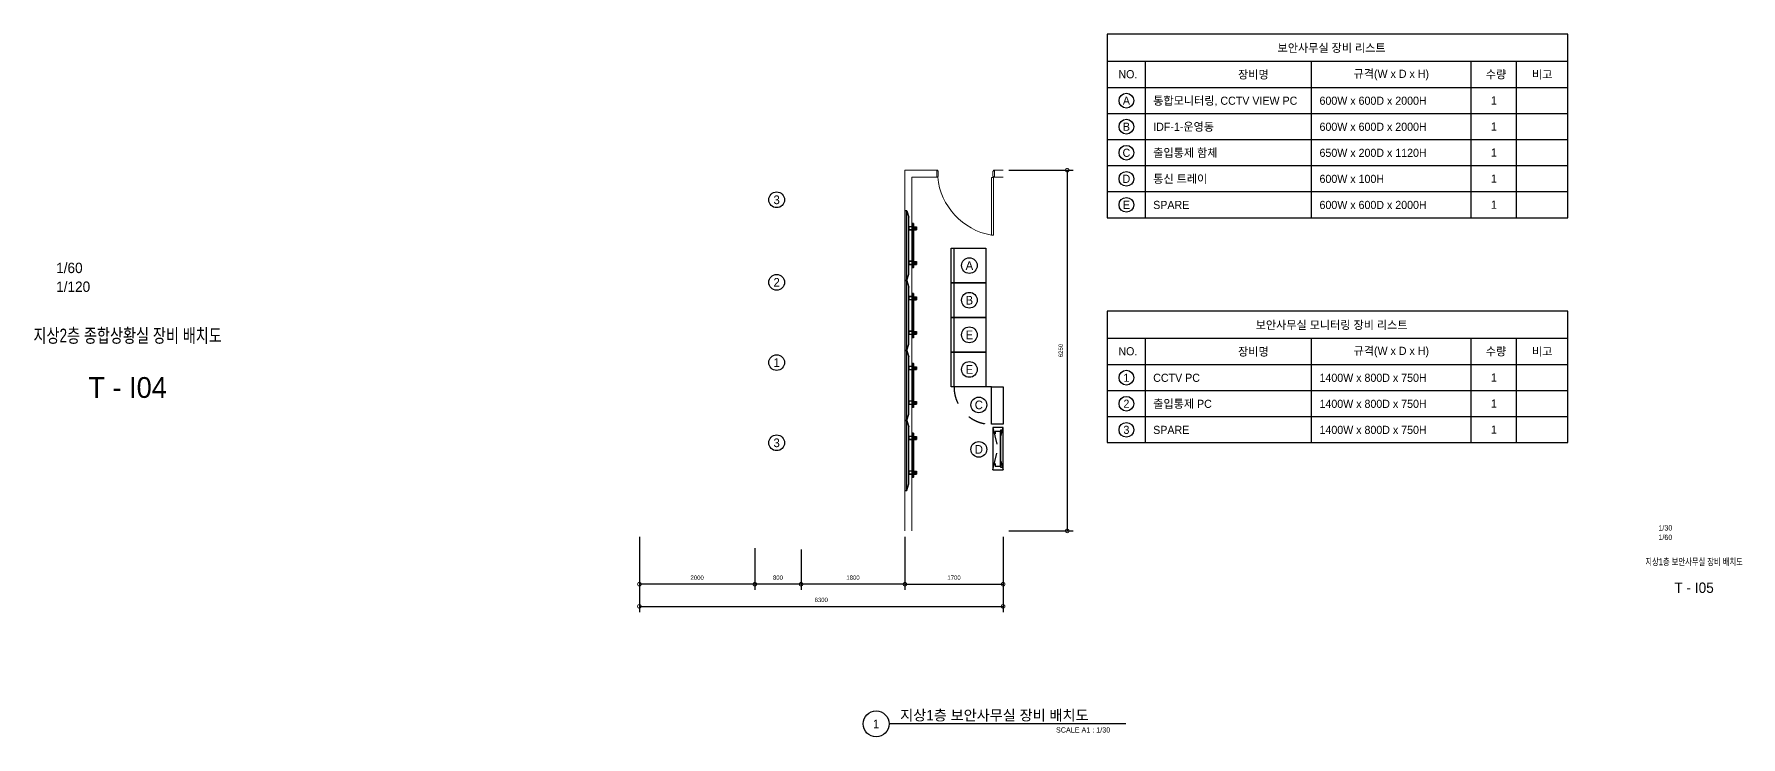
# Model space of a CAD drawing. Header units: millimetres. Extents: x 2366 to 74595, y 885 to 30406.
# Drawn here: x 45030 to 74595, y 885 to 13060 of the extents above; entities that cross this region are included whole.
import ezdxf
from ezdxf.enums import TextEntityAlignment as Align

# ---------------------------------------------------------------- set-up
doc = ezdxf.new("R2010")
doc.units = ezdxf.units.MM
doc.header["$LTSCALE"] = 300
doc.linetypes.add('D1', pattern=[3, 1, -1, 1])
doc.linetypes.add('DASHED', pattern=[0.75, 0.5, -0.25])
doc.layers.get('Defpoints').update_dxf_attribs({"color": 163})
for name, color, linetype in [('------19 Communication Etc', 3, 'Continuous'), ('------30 Public Address Terminal Board', 3, 'Continuous'), ('-----20 General Symbol', 3, 'Continuous'), ('-----27 Communication Cable Tray', 2, 'Continuous'), ('-----29 Cable Schedule', 1, 'Continuous'), ('-----29 Indicator', 1, 'Continuous'), ('-----30 Text', 2, 'Continuous'), ('-----36 Dimension', 1, 'Continuous'), ('-----41 Drawing Title', 2, 'Continuous'), ('-----42 Drawing Number', 2, 'Continuous'), ('-----43 Drawing Scale', 3, 'Continuous')]:
    doc.layers.add(name, color=color, linetype=linetype)
doc.layers.add('-----31 Base Plan', color=8, linetype='Continuous', lineweight=0)
doc.styles.add('ELEC', font='Dotum.ttf')
doc.dimstyles.new('LE', dxfattribs={"dimscale": 30, "dimtxt": 3, "dimasz": 2.5, "dimexe": 2, "dimexo": 2, "dimgap": 1.5, "dimtad": 1, "dimdec": 0, "dimzin": 1, "dimdsep": 46, "dimtxsty": 'ELEC', "dimblk": 'DOTSMALL', "dimcen": 0, "dimclrd": 1, "dimclre": 1, "dimclrt": 1, "dimadec": 0, "dimazin": 0, "dimtfac": 1, "dimtdec": 0, "dimtix": 1, "dimtmove": 2, "dimatfit": 3, "dimldrblk": 'DOTSMALL', "dimfxl": 1, "dimtolj": 1, "dimtzin": 1, "dimarcsym": 0})

# ---------------------------------------------------------------- blocks, each defined once
blk = doc.blocks.new('55didt')
at = {"color": 4, "linetype": 'Continuous'}
for p, q in [((5594941, -5153641), (5594940, -5153641)), ((5594940, -5153642), (5594941, -5153642)), ((5594941, -5153639), (5594941, -5153639)), ((5594941, -5153645), (5594941, -5153645)), ((5594941, -5153650), (5594941, -5153650)), ((5594942, -5153637), (5594944, -5153637)), ((5594942, -5153637), (5594942, -5153646)), ((5594942, -5153646), (5594944, -5153646)), ((5594942, -5153648), (5594944, -5153648)), ((5594942, -5153648), (5594942, -5153657)), ((5594944, -5153635), (5595704, -5153635)), ((5594944, -5153635), (5594944, -5153660)), ((5594946, -5153636), (5594944, -5153636)), ((5594946, -5153637), (5594946, -5153635)), ((5594948, -5153637), (5594946, -5153637)), ((5594946, -5153637), (5594946, -5153657)), ((5594948, -5153635), (5594948, -5153657)), ((5595700, -5153638), (5594948, -5153638)), ((5594948, -5153639), (5594951, -5153639)), ((5594948, -5153644), (5594951, -5153644)), ((5594948, -5153650), (5594951, -5153650)), ((5594952, -5153640), (5594951, -5153639)), ((5594951, -5153644), (5594951, -5153639)), ((5594952, -5153644), (5594951, -5153644)), ((5594952, -5153651), (5594951, -5153650)), ((5594951, -5153655), (5594951, -5153650)), ((5594952, -5153644), (5594952, -5153640)), ((5594952, -5153655), (5594952, -5153651)), ((5595006, -5153648), (5595006, -5153645)), ((5595042, -5153645), (5595006, -5153645)), ((5595006, -5153648), (5595006, -5153658)), ((5595006, -5153648), (5595042, -5153648)), ((5595009, -5153658), (5595009, -5153648)), ((5595010, -5153650), (5595010, -5153653)), ((5595010, -5153652), (5595010, -5153650)), ((5595010, -5153650), (5595038, -5153650)), ((5595011, -5153648), (5595011, -5153645)), ((5595011, -5153650), (5595011, -5153648)), ((5595012, -5153645), (5595012, -5153644)), ((5595012, -5153644), (5595012, -5153645)), ((5595018, -5153644), (5595012, -5153644)), ((5595018, -5153644), (5595012, -5153644)), ((5595013, -5153643), (5595013, -5153643)), ((5595015, -5153643), (5595015, -5153643)), ((5595016, -5153643), (5595016, -5153643)), ((5595017, -5153643), (5595017, -5153643)), ((5595018, -5153645), (5595018, -5153644)), ((5595018, -5153645), (5595018, -5153644)), ((5595018, -5153644), (5595018, -5153645)), ((5595030, -5153644), (5595018, -5153644)), ((5595019, -5153650), (5595019, -5153648)), ((5595020, -5153650), (5595020, -5153648)), ((5595020, -5153650), (5595020, -5153648)), ((5595021, -5153645), (5595021, -5153644)), ((5595027, -5153645), (5595027, -5153644)), ((5595028, -5153649), (5595028, -5153648)), ((5595028, -5153649), (5595028, -5153648)), ((5595028, -5153650), (5595028, -5153649)), ((5595028, -5153650), (5595028, -5153649)), ((5595029, -5153650), (5595029, -5153648)), ((5595030, -5153645), (5595030, -5153644)), ((5595030, -5153644), (5595030, -5153645)), ((5595030, -5153645), (5595030, -5153644)), ((5595036, -5153644), (5595030, -5153644)), ((5595036, -5153644), (5595030, -5153644)), ((5595031, -5153643), (5595031, -5153643)), ((5595032, -5153643), (5595032, -5153643)), ((5595033, -5153643), (5595033, -5153643)), ((5595034, -5153643), (5595034, -5153643)), ((5595036, -5153645), (5595036, -5153644)), ((5595036, -5153644), (5595036, -5153645)), ((5595036, -5153650), (5595036, -5153648)), ((5595037, -5153648), (5595037, -5153645)), ((5595038, -5153652), (5595038, -5153650)), ((5595038, -5153653), (5595038, -5153650)), ((5595039, -5153648), (5595039, -5153658)), ((5595042, -5153648), (5595042, -5153645)), ((5595042, -5153648), (5595042, -5153658)), ((5595605, -5153648), (5595605, -5153645)), ((5595641, -5153645), (5595605, -5153645)), ((5595605, -5153648), (5595605, -5153658)), ((5595605, -5153648), (5595641, -5153648)), ((5595608, -5153658), (5595608, -5153648)), ((5595609, -5153652), (5595609, -5153650)), ((5595609, -5153650), (5595637, -5153650)), ((5595610, -5153648), (5595610, -5153645)), ((5595610, -5153650), (5595610, -5153653)), ((5595611, -5153645), (5595611, -5153644)), ((5595611, -5153644), (5595611, -5153645)), ((5595617, -5153644), (5595611, -5153644)), ((5595617, -5153644), (5595611, -5153644)), ((5595611, -5153650), (5595611, -5153648)), ((5595613, -5153643), (5595613, -5153643)), ((5595614, -5153643), (5595614, -5153643)), ((5595615, -5153643), (5595615, -5153643)), ((5595616, -5153643), (5595616, -5153643)), ((5595617, -5153645), (5595617, -5153644)), ((5595617, -5153645), (5595617, -5153644)), ((5595617, -5153644), (5595617, -5153645)), ((5595629, -5153644), (5595617, -5153644)), ((5595618, -5153650), (5595618, -5153648)), ((5595619, -5153650), (5595619, -5153648)), ((5595619, -5153650), (5595619, -5153648)), ((5595620, -5153645), (5595620, -5153644)), ((5595626, -5153645), (5595626, -5153644)), ((5595628, -5153650), (5595628, -5153648)), ((5595628, -5153649), (5595628, -5153648)), ((5595628, -5153649), (5595628, -5153648)), ((5595628, -5153650), (5595628, -5153649)), ((5595628, -5153650), (5595628, -5153649)), ((5595629, -5153645), (5595629, -5153644)), ((5595629, -5153644), (5595629, -5153645)), ((5595629, -5153645), (5595629, -5153644)), ((5595635, -5153644), (5595629, -5153644)), ((5595635, -5153644), (5595629, -5153644)), ((5595630, -5153643), (5595630, -5153643)), ((5595632, -5153643), (5595632, -5153643)), ((5595633, -5153643), (5595633, -5153643)), ((5595634, -5153643), (5595634, -5153643)), ((5595635, -5153645), (5595635, -5153644)), ((5595635, -5153644), (5595635, -5153645)), ((5595636, -5153648), (5595636, -5153645)), ((5595636, -5153650), (5595636, -5153648)), ((5595637, -5153652), (5595637, -5153650)), ((5595637, -5153653), (5595637, -5153650)), ((5595638, -5153648), (5595638, -5153658)), ((5595641, -5153648), (5595641, -5153645)), ((5595641, -5153648), (5595641, -5153658)), ((5595696, -5153639), (5595696, -5153644)), ((5595696, -5153640), (5595696, -5153639)), ((5595700, -5153639), (5595696, -5153639)), ((5595696, -5153640), (5595696, -5153644)), ((5595696, -5153644), (5595696, -5153644)), ((5595700, -5153644), (5595696, -5153644)), ((5595696, -5153650), (5595696, -5153655)), ((5595696, -5153651), (5595696, -5153650)), ((5595700, -5153650), (5595696, -5153650)), ((5595696, -5153651), (5595696, -5153655)), ((5595700, -5153635), (5595700, -5153657)), ((5595700, -5153637), (5595702, -5153637)), ((5595702, -5153635), (5595702, -5153636)), ((5595702, -5153657), (5595702, -5153636)), ((5595702, -5153636), (5595704, -5153636)), ((5595704, -5153635), (5595704, -5153660)), ((5595706, -5153637), (5595704, -5153637)), ((5595706, -5153646), (5595704, -5153646)), ((5595706, -5153648), (5595704, -5153648)), ((5595706, -5153637), (5595706, -5153646)), ((5595706, -5153648), (5595706, -5153657)), ((5595707, -5153639), (5595707, -5153639)), ((5595708, -5153641), (5595707, -5153641)), ((5595707, -5153642), (5595708, -5153642)), ((5595707, -5153645), (5595707, -5153645)), ((5595707, -5153650), (5595707, -5153650)), ((5594941, -5153652), (5594940, -5153652)), ((5594940, -5153653), (5594941, -5153653)), ((5594941, -5153656), (5594941, -5153656)), ((5594942, -5153657), (5594944, -5153657)), ((5594946, -5153659), (5594944, -5153659)), ((5594946, -5153660), (5594944, -5153660)), ((5594946, -5153660), (5594946, -5153657)), ((5594946, -5153658), (5594946, -5153658)), ((5594948, -5153655), (5594951, -5153655)), ((5595700, -5153657), (5594948, -5153657)), ((5595699, -5153658), (5594949, -5153658)), ((5594949, -5153660), (5594949, -5153658)), ((5595699, -5153660), (5594949, -5153660)), ((5594952, -5153655), (5594951, -5153655)), ((5594989, -5153660), (5594989, -5153663)), ((5594989, -5153663), (5594989, -5153663)), ((5594989, -5153663), (5594989, -5153663)), ((5594989, -5153663), (5594989, -5153663)), ((5594989, -5153663), (5594989, -5153663)), ((5594990, -5153664), (5594990, -5153663)), ((5594990, -5153663), (5594990, -5153663)), ((5594990, -5153663), (5594990, -5153663)), ((5594990, -5153663), (5594990, -5153664)), ((5594990, -5153664), (5594990, -5153664)), ((5594990, -5153664), (5594990, -5153664)), ((5594990, -5153664), (5594990, -5153664)), ((5594991, -5153664), (5594991, -5153663)), ((5594991, -5153663), (5594991, -5153663)), ((5594993, -5153660), (5594993, -5153660)), ((5594993, -5153660), (5594993, -5153660)), ((5594994, -5153658), (5594994, -5153715)), ((5594994, -5153658), (5595053, -5153658)), ((5594994, -5153671), (5594994, -5153660)), ((5594994, -5153660), (5594994, -5153660)), ((5594994, -5153660), (5594994, -5153660)), ((5594994, -5153713), (5594994, -5153715)), ((5594994, -5153713), (5594997, -5153713)), ((5594994, -5153715), (5595053, -5153715)), ((5594995, -5153713), (5594995, -5153715)), ((5594997, -5153658), (5594997, -5153715)), ((5594997, -5153712), (5595050, -5153712)), ((5595009, -5153653), (5595006, -5153653)), ((5595009, -5153656), (5595006, -5153656)), ((5595020, -5153657), (5595009, -5153657)), ((5595010, -5153652), (5595038, -5153652)), ((5595010, -5153653), (5595038, -5153653)), ((5595012, -5153653), (5595012, -5153653)), ((5595012, -5153653), (5595018, -5153653)), ((5595015, -5153653), (5595015, -5153653)), ((5595018, -5153653), (5595018, -5153653)), ((5595020, -5153654), (5595020, -5153653)), ((5595020, -5153654), (5595020, -5153653)), ((5595020, -5153658), (5595020, -5153655)), ((5595020, -5153658), (5595020, -5153655)), ((5595021, -5153653), (5595021, -5153658)), ((5595021, -5153653), (5595021, -5153658)), ((5595027, -5153653), (5595027, -5153658)), ((5595027, -5153653), (5595027, -5153658)), ((5595028, -5153656), (5595028, -5153653)), ((5595028, -5153656), (5595028, -5153653)), ((5595028, -5153658), (5595028, -5153656)), ((5595028, -5153658), (5595028, -5153656)), ((5595039, -5153657), (5595028, -5153657)), ((5595030, -5153653), (5595030, -5153653)), ((5595030, -5153653), (5595036, -5153653)), ((5595033, -5153653), (5595033, -5153653)), ((5595036, -5153653), (5595036, -5153653)), ((5595039, -5153653), (5595042, -5153653)), ((5595039, -5153656), (5595042, -5153656)), ((5595050, -5153658), (5595050, -5153715)), ((5595053, -5153713), (5595050, -5153713)), ((5595052, -5153713), (5595052, -5153715)), ((5595053, -5153658), (5595053, -5153715)), ((5595053, -5153713), (5595053, -5153715)), ((5595054, -5153660), (5595054, -5153660)), ((5595054, -5153660), (5595054, -5153671)), ((5595055, -5153661), (5595055, -5153660)), ((5595588, -5153660), (5595588, -5153663)), ((5595589, -5153663), (5595588, -5153663)), ((5595589, -5153664), (5595589, -5153663)), ((5595589, -5153663), (5595589, -5153663)), ((5595589, -5153663), (5595589, -5153663)), ((5595590, -5153663), (5595589, -5153664)), ((5595589, -5153663), (5595589, -5153663)), ((5595589, -5153663), (5595589, -5153663)), ((5595589, -5153664), (5595589, -5153664)), ((5595589, -5153664), (5595589, -5153664)), ((5595589, -5153664), (5595589, -5153664)), ((5595590, -5153664), (5595590, -5153663)), ((5595590, -5153663), (5595590, -5153663)), ((5595590, -5153663), (5595590, -5153663)), ((5595592, -5153660), (5595592, -5153660)), ((5595593, -5153671), (5595593, -5153660)), ((5595593, -5153660), (5595593, -5153660)), ((5595593, -5153660), (5595593, -5153660)), ((5595593, -5153660), (5595593, -5153660)), ((5595594, -5153658), (5595594, -5153715)), ((5595594, -5153658), (5595653, -5153658)), ((5595594, -5153713), (5595594, -5153715)), ((5595594, -5153713), (5595597, -5153713)), ((5595594, -5153715), (5595653, -5153715)), ((5595595, -5153713), (5595595, -5153715)), ((5595597, -5153658), (5595597, -5153715)), ((5595597, -5153712), (5595650, -5153712)), ((5595608, -5153653), (5595605, -5153653)), ((5595608, -5153656), (5595605, -5153656)), ((5595619, -5153657), (5595608, -5153657)), ((5595609, -5153652), (5595637, -5153652)), ((5595610, -5153653), (5595637, -5153653)), ((5595611, -5153653), (5595611, -5153653)), ((5595611, -5153653), (5595617, -5153653)), ((5595614, -5153653), (5595614, -5153653)), ((5595617, -5153653), (5595617, -5153653)), ((5595619, -5153654), (5595619, -5153653)), ((5595619, -5153654), (5595619, -5153653)), ((5595619, -5153658), (5595619, -5153655)), ((5595619, -5153658), (5595619, -5153655)), ((5595620, -5153653), (5595620, -5153658)), ((5595620, -5153653), (5595620, -5153658)), ((5595626, -5153653), (5595626, -5153658)), ((5595626, -5153653), (5595626, -5153658)), ((5595628, -5153656), (5595628, -5153653)), ((5595628, -5153656), (5595628, -5153653)), ((5595628, -5153658), (5595628, -5153656)), ((5595628, -5153658), (5595628, -5153656)), ((5595638, -5153657), (5595628, -5153657)), ((5595629, -5153653), (5595629, -5153653)), ((5595629, -5153653), (5595635, -5153653)), ((5595632, -5153653), (5595632, -5153653)), ((5595635, -5153653), (5595635, -5153653)), ((5595638, -5153653), (5595641, -5153653)), ((5595638, -5153656), (5595641, -5153656)), ((5595650, -5153658), (5595650, -5153715)), ((5595653, -5153713), (5595650, -5153713)), ((5595652, -5153713), (5595652, -5153715)), ((5595653, -5153658), (5595653, -5153715)), ((5595653, -5153660), (5595653, -5153671)), ((5595653, -5153713), (5595653, -5153715)), ((5595654, -5153661), (5595654, -5153660)), ((5595654, -5153660), (5595654, -5153660)), ((5595696, -5153655), (5595696, -5153655)), ((5595700, -5153655), (5595696, -5153655)), ((5595699, -5153660), (5595699, -5153658)), ((5595702, -5153657), (5595702, -5153660)), ((5595702, -5153658), (5595702, -5153658)), ((5595702, -5153659), (5595704, -5153659)), ((5595702, -5153660), (5595704, -5153660)), ((5595706, -5153657), (5595704, -5153657)), ((5595708, -5153652), (5595707, -5153652)), ((5595707, -5153653), (5595708, -5153653)), ((5595707, -5153656), (5595707, -5153656))]:
    blk.add_line(p, q, dxfattribs=at)
at = {"color": 4, "linetype": 'DASHED'}
blk.add_line((5595704, -5153635), (5594944, -5153635), dxfattribs=at)
at = {"color": 3}
for p, q in [((5594718, -5153750), (5594828, -5153715)), ((5594718, -5153750), (5595929, -5153750)), ((5595929, -5153750), (5595819, -5153715))]:
    blk.add_line(p, q, dxfattribs=at)
at = {"color": 1}
for points in [[(5595049, -5153585), (5594999, -5153585), (5594999, -5153635), (5595049, -5153635), (5595049, -5153585), (5594999, -5153635), (5594999, -5153585), (5595049, -5153635)], [(5595649, -5153585), (5595599, -5153585), (5595599, -5153635), (5595649, -5153635), (5595649, -5153585), (5595599, -5153635), (5595599, -5153585), (5595649, -5153635)]]:
    blk.add_lwpolyline(points, dxfattribs=at)
at = {"color": 4, "linetype": 'Continuous'}
for points in [[(5595028, -5153649), (5595028, -5153649), (5595028, -5153649)], [(5595028, -5153649), (5595028, -5153649), (5595028, -5153649)], [(5595628, -5153649), (5595628, -5153649), (5595628, -5153649)], [(5595628, -5153649), (5595628, -5153649), (5595628, -5153649)], [(5594990, -5153663), (5594990, -5153663), (5594990, -5153663), (5594989, -5153663), (5594989, -5153663)], [(5594989, -5153663), (5594989, -5153663), (5594989, -5153663)], [(5594991, -5153663), (5594991, -5153663), (5594991, -5153663), (5594990, -5153663), (5594990, -5153663)], [(5594990, -5153663), (5594990, -5153663), (5594990, -5153663)], [(5595020, -5153655), (5595019, -5153654), (5595019, -5153654)], [(5595019, -5153654), (5595019, -5153654), (5595020, -5153654)], [(5595028, -5153656), (5595028, -5153656), (5595028, -5153656)], [(5595028, -5153656), (5595028, -5153656), (5595028, -5153656)], [(5595589, -5153663), (5595589, -5153663), (5595589, -5153663), (5595589, -5153663), (5595589, -5153663)], [(5595589, -5153663), (5595589, -5153663), (5595589, -5153663)], [(5595590, -5153663), (5595590, -5153663), (5595590, -5153663), (5595590, -5153663), (5595590, -5153663)], [(5595590, -5153663), (5595590, -5153663), (5595590, -5153663)], [(5595619, -5153655), (5595619, -5153654), (5595619, -5153654)], [(5595619, -5153654), (5595619, -5153654), (5595619, -5153654)], [(5595628, -5153656), (5595628, -5153656), (5595628, -5153656)], [(5595628, -5153656), (5595628, -5153656), (5595628, -5153656)]]:
    blk.add_lwpolyline(points, dxfattribs=at)
at = {"color": 3}
for points in [[(5595929, -5153750), (5595929, -5153785), (5594718, -5153785), (5594718, -5153750)], [(5594828, -5153715), (5595819, -5153715)]]:
    blk.add_lwpolyline(points, dxfattribs=at)
at = {"color": 4, "linetype": 'Continuous'}
for centre, radius, start, end in [((5594947, -5153642), 6.98, 154.5534, 175.8934), ((5594947, -5153642), 6.98, 184.1066, 205.4466), ((5594947, -5153653), 6.98, 154.5534, 175.8934), ((5594947, -5153642), 7, 137.2679, 154.5809), ((5594947, -5153642), 6.32, 175.4656, 184.5344), ((5594947, -5153642), 7, 205.4191, 222.7321), ((5594947, -5153653), 7, 137.2679, 154.5809), ((5595015, -5153647), 4.35, 113.0046, 130.4927), ((5595015, -5153647), 4.35, 113.0046, 130.4927), ((5595013, -5153644), 0.5, 130.4927, 180), ((5595015, -5153647), 4.32, 96.6445, 113.167), ((5595015, -5153647), 4, 82.8266, 97.1734), ((5595015, -5153647), 4.32, 66.833, 83.3555), ((5595015, -5153647), 4.35, 49.5073, 66.9954), ((5595018, -5153644), 0.5, 0, 49.5073), ((5595033, -5153647), 4.35, 113.0046, 130.4927), ((5595033, -5153647), 4.35, 113.0046, 130.4927), ((5595030, -5153644), 0.5, 130.4927, 180), ((5595033, -5153647), 4.32, 96.6445, 113.167), ((5595033, -5153647), 4, 82.8266, 97.1734), ((5595033, -5153647), 4.32, 66.833, 83.3555), ((5595033, -5153647), 4.35, 49.5073, 66.9954), ((5595035, -5153644), 0.5, 0, 49.5073), ((5595614, -5153647), 4.35, 113.0046, 130.4927), ((5595614, -5153647), 4.35, 113.0046, 130.4927), ((5595612, -5153644), 0.5, 130.4927, 180), ((5595614, -5153647), 4.32, 96.6445, 113.167), ((5595614, -5153647), 4, 82.8266, 97.1734), ((5595614, -5153647), 4.32, 66.833, 83.3555), ((5595614, -5153647), 4.35, 49.5073, 66.9954), ((5595617, -5153644), 0.5, 0, 49.5073), ((5595632, -5153647), 4.35, 113.0046, 130.4927), ((5595632, -5153647), 4.35, 113.0046, 130.4927), ((5595630, -5153644), 0.5, 130.4927, 180), ((5595632, -5153647), 4.32, 96.6445, 113.167), ((5595632, -5153647), 4, 82.8266, 97.1734), ((5595632, -5153647), 4.32, 66.833, 83.3555), ((5595632, -5153647), 4.35, 49.5073, 66.9954), ((5595635, -5153644), 0.5, 0, 49.5073), ((5595701, -5153642), 7, 25.4191, 42.7321), ((5595701, -5153642), 7, 317.2679, 334.5809), ((5595701, -5153653), 7, 25.4191, 42.7321), ((5595701, -5153642), 6.98, 4.1066, 25.4466), ((5595701, -5153642), 6.32, 355.4656, 4.5344), ((5595701, -5153642), 6.98, 334.5534, 355.8934), ((5595701, -5153653), 6.98, 4.1066, 25.4466), ((5594947, -5153653), 6.98, 184.1066, 205.4466), ((5594947, -5153653), 6.32, 175.4656, 184.5344), ((5594947, -5153653), 7, 205.4191, 222.7321), ((5594949, -5153657), 3, 180, 270), ((5594949, -5153657), 1, 180, 270), ((5594996, -5153666), 6.06, 114.1954, 245.8046), ((5594994, -5153660), 0.3, 0, 114.1954), ((5594994, -5153671), 0.3, 245.8046, 0), ((5595010, -5153652), 0.5, 180, 270), ((5595038, -5153652), 0.5, 270, 0), ((5595054, -5153660), 0.3, 65.8046, 180), ((5595054, -5153671), 0.3, 180, 294.1954), ((5595051, -5153666), 6.06, 294.1954, 65.8046), ((5595596, -5153666), 6.06, 114.1954, 245.8046), ((5595593, -5153660), 0.3, 0, 114.1954), ((5595593, -5153671), 0.3, 245.8046, 0), ((5595610, -5153652), 0.5, 180, 270), ((5595637, -5153652), 0.5, 270, 0), ((5595651, -5153666), 6.06, 294.1954, 65.8046), ((5595653, -5153660), 0.3, 65.8046, 180), ((5595653, -5153671), 0.3, 180, 294.1954), ((5595699, -5153657), 3, 270, 0), ((5595699, -5153657), 1, 270, 0), ((5595701, -5153653), 7, 317.2679, 334.5809), ((5595701, -5153653), 6.32, 355.4656, 4.5344), ((5595701, -5153653), 6.98, 334.5534, 355.8934)]:
    blk.add_arc(centre, radius, start, end, dxfattribs=at)
for points, knots in [([(5594989, -5153663), (5594990, -5153663), (5594990, -5153663), (5594990, -5153663), (5594990, -5153662), (5594990, -5153662), (5594990, -5153661), (5594990, -5153661), (5594990, -5153660), (5594990, -5153660)], [0, 0, 0, 0, 0.062991, 0.155196, 0.272175, 0.408158, 0.556392, 0.709504, 1, 1, 1, 1]), ([(5594989, -5153663), (5594989, -5153662), (5594990, -5153662), (5594990, -5153661), (5594990, -5153660), (5594990, -5153660)], [0, 0, 0, 0, 0.217256, 0.472293, 1, 1, 1, 1]), ([(5594989, -5153663), (5594989, -5153663), (5594989, -5153663), (5594989, -5153663), (5594989, -5153663)], [0, 0, 0, 0, 0.414152, 1, 1, 1, 1]), ([(5594989, -5153663), (5594989, -5153663), (5594989, -5153663), (5594989, -5153663), (5594989, -5153663), (5594989, -5153663), (5594989, -5153663)], [0, 0, 0, 0, 0.13055, 0.340733, 0.630929, 1, 1, 1, 1]), ([(5594989, -5153663), (5594989, -5153663), (5594989, -5153663), (5594989, -5153663), (5594989, -5153663)], [0, 0, 0, 0, 0.417745, 1, 1, 1, 1]), ([(5594990, -5153663), (5594990, -5153663), (5594990, -5153663), (5594991, -5153663), (5594991, -5153663), (5594991, -5153663), (5594991, -5153662), (5594991, -5153662), (5594991, -5153661), (5594991, -5153661), (5594991, -5153660), (5594991, -5153660), (5594991, -5153660)], [0, 0, 0, 0, 0.019445, 0.04789, 0.085064, 0.130476, 0.243399, 0.380288, 0.533324, 0.693737, 0.852328, 1, 1, 1, 1]), ([(5594990, -5153664), (5594990, -5153664), (5594990, -5153664), (5594990, -5153664), (5594990, -5153664), (5594990, -5153664), (5594990, -5153663), (5594990, -5153663), (5594990, -5153663), (5594990, -5153663), (5594990, -5153662), (5594990, -5153662), (5594990, -5153661), (5594990, -5153660), (5594990, -5153660), (5594990, -5153660)], [0, 0, 0, 0, 0.005568, 0.013453, 0.036311, 0.068471, 0.10956, 0.159022, 0.216192, 0.280272, 0.350382, 0.504702, 0.670582, 0.8388, 1, 1, 1, 1]), ([(5594990, -5153663), (5594990, -5153663), (5594990, -5153663), (5594990, -5153663), (5594990, -5153663), (5594990, -5153663), (5594990, -5153663), (5594990, -5153663), (5594990, -5153663), (5594990, -5153663), (5594990, -5153663), (5594990, -5153663), (5594990, -5153662), (5594990, -5153662), (5594990, -5153662), (5594990, -5153662), (5594990, -5153661), (5594990, -5153661), (5594990, -5153660), (5594990, -5153660), (5594990, -5153660)], [0, 0, 0, 0, 0.004634, 0.00625, 0.007768, 0.011834, 0.018412, 0.027848, 0.040204, 0.073611, 0.11819, 0.173164, 0.237509, 0.310033, 0.389355, 0.473982, 0.562303, 0.652645, 0.832518, 1, 1, 1, 1]), ([(5594990, -5153660), (5594990, -5153660), (5594990, -5153661), (5594990, -5153662), (5594990, -5153663), (5594990, -5153663), (5594990, -5153663), (5594990, -5153664), (5594990, -5153664)], [0, 0, 0, 0, 0.297576, 0.595258, 0.728319, 0.843181, 0.935011, 1, 1, 1, 1]), ([(5594990, -5153664), (5594990, -5153664), (5594990, -5153664), (5594990, -5153664), (5594990, -5153664), (5594990, -5153664), (5594990, -5153664), (5594990, -5153664)], [0, 0, 0, 0, 0.412199, 0.713319, 0.822487, 0.904839, 1, 1, 1, 1]), ([(5594991, -5153660), (5594991, -5153660), (5594991, -5153661), (5594991, -5153662), (5594991, -5153663)], [0, 0, 0, 0, 0.509213, 1, 1, 1, 1]), ([(5594991, -5153663), (5594991, -5153662), (5594991, -5153661), (5594991, -5153660), (5594991, -5153660)], [0, 0, 0, 0, 0.482075, 1, 1, 1, 1]), ([(5594991, -5153663), (5594991, -5153663), (5594991, -5153663), (5594991, -5153663), (5594991, -5153663), (5594991, -5153663), (5594991, -5153663), (5594991, -5153663), (5594991, -5153663), (5594991, -5153663), (5594991, -5153663), (5594991, -5153663), (5594991, -5153662), (5594991, -5153662), (5594991, -5153662), (5594991, -5153662), (5594991, -5153661), (5594991, -5153661), (5594991, -5153660), (5594991, -5153660), (5594991, -5153660)], [0, 0, 0, 0, 0.004638, 0.006255, 0.007774, 0.01184, 0.018411, 0.027838, 0.04019, 0.073574, 0.118136, 0.173083, 0.237407, 0.309908, 0.389212, 0.473828, 0.562144, 0.652492, 0.832412, 1, 1, 1, 1]), ([(5594992, -5153660), (5594992, -5153660), (5594992, -5153660), (5594992, -5153661), (5594992, -5153661)], [0, 0, 0, 0, 0.240334, 1, 1, 1, 1]), ([(5594992, -5153661), (5594992, -5153661), (5594992, -5153661), (5594992, -5153660), (5594992, -5153660)], [0, 0, 0, 0, 0.255022, 1, 1, 1, 1]), ([(5594992, -5153662), (5594992, -5153662), (5594992, -5153661), (5594992, -5153660), (5594992, -5153660)], [0, 0, 0, 0, 0.245853, 1, 1, 1, 1]), ([(5594992, -5153662), (5594992, -5153662), (5594992, -5153661), (5594992, -5153660), (5594992, -5153660)], [0, 0, 0, 0, 0.251783, 1, 1, 1, 1]), ([(5594993, -5153661), (5594993, -5153661), (5594993, -5153660), (5594993, -5153660), (5594993, -5153660)], [0, 0, 0, 0, 0.261493, 1, 1, 1, 1]), ([(5594993, -5153661), (5594993, -5153661), (5594993, -5153660), (5594993, -5153660), (5594993, -5153660)], [0, 0, 0, 0, 0.261636, 1, 1, 1, 1]), ([(5595012, -5153653), (5595012, -5153653), (5595012, -5153653), (5595013, -5153653), (5595013, -5153653), (5595013, -5153653), (5595014, -5153653)], [0, 0, 0, 0, 0.251418, 0.50175, 0.75115, 1, 1, 1, 1]), ([(5595014, -5153653), (5595014, -5153653), (5595014, -5153653), (5595014, -5153653), (5595015, -5153653), (5595015, -5153653), (5595015, -5153653)], [0, 0, 0, 0, 0.248851, 0.49825, 0.748582, 1, 1, 1, 1]), ([(5595015, -5153653), (5595015, -5153653), (5595015, -5153653), (5595016, -5153653), (5595016, -5153653), (5595016, -5153653), (5595017, -5153653)], [0, 0, 0, 0, 0.251418, 0.50175, 0.75115, 1, 1, 1, 1]), ([(5595017, -5153653), (5595017, -5153653), (5595017, -5153653), (5595017, -5153653), (5595018, -5153653), (5595018, -5153653), (5595018, -5153653)], [0, 0, 0, 0, 0.248851, 0.49825, 0.748582, 1, 1, 1, 1]), ([(5595030, -5153653), (5595030, -5153653), (5595030, -5153653), (5595031, -5153653), (5595031, -5153653), (5595031, -5153653), (5595031, -5153653)], [0, 0, 0, 0, 0.251418, 0.50175, 0.75115, 1, 1, 1, 1]), ([(5595031, -5153653), (5595031, -5153653), (5595032, -5153653), (5595032, -5153653), (5595032, -5153653), (5595033, -5153653), (5595033, -5153653)], [0, 0, 0, 0, 0.248851, 0.49825, 0.748582, 1, 1, 1, 1]), ([(5595033, -5153653), (5595033, -5153653), (5595033, -5153653), (5595034, -5153653), (5595034, -5153653), (5595034, -5153653), (5595034, -5153653)], [0, 0, 0, 0, 0.251418, 0.50175, 0.75115, 1, 1, 1, 1]), ([(5595034, -5153653), (5595034, -5153653), (5595035, -5153653), (5595035, -5153653), (5595035, -5153653), (5595036, -5153653), (5595036, -5153653)], [0, 0, 0, 0, 0.248851, 0.49825, 0.748582, 1, 1, 1, 1]), ([(5595589, -5153663), (5595589, -5153663), (5595589, -5153663), (5595589, -5153663), (5595589, -5153662), (5595589, -5153662), (5595589, -5153661), (5595589, -5153661), (5595589, -5153660), (5595589, -5153660)], [0, 0, 0, 0, 0.062991, 0.155196, 0.272175, 0.408158, 0.556392, 0.709504, 1, 1, 1, 1]), ([(5595589, -5153664), (5595589, -5153664), (5595589, -5153664), (5595589, -5153664), (5595589, -5153664), (5595589, -5153664), (5595589, -5153663), (5595589, -5153663), (5595589, -5153663), (5595589, -5153663), (5595589, -5153662), (5595590, -5153662), (5595590, -5153661), (5595590, -5153660), (5595590, -5153660), (5595590, -5153660)], [0, 0, 0, 0, 0.005568, 0.013453, 0.036311, 0.068471, 0.10956, 0.159022, 0.216192, 0.280272, 0.350382, 0.504702, 0.670582, 0.8388, 1, 1, 1, 1]), ([(5595589, -5153663), (5595589, -5153663), (5595589, -5153663), (5595589, -5153663), (5595589, -5153663), (5595589, -5153663), (5595589, -5153663), (5595589, -5153663), (5595589, -5153663), (5595589, -5153663), (5595589, -5153663), (5595589, -5153663), (5595589, -5153662), (5595589, -5153662), (5595589, -5153662), (5595589, -5153662), (5595589, -5153661), (5595589, -5153661), (5595589, -5153660), (5595589, -5153660), (5595589, -5153660)], [0, 0, 0, 0, 0.004634, 0.00625, 0.007768, 0.011834, 0.018412, 0.027848, 0.040204, 0.073611, 0.11819, 0.173164, 0.237509, 0.310033, 0.389355, 0.473982, 0.562303, 0.652645, 0.832518, 1, 1, 1, 1]), ([(5595590, -5153660), (5595589, -5153660), (5595589, -5153661), (5595589, -5153662), (5595589, -5153663), (5595589, -5153663), (5595589, -5153663), (5595589, -5153664), (5595589, -5153664)], [0, 0, 0, 0, 0.297576, 0.595258, 0.728319, 0.843181, 0.935011, 1, 1, 1, 1]), ([(5595589, -5153663), (5595589, -5153662), (5595589, -5153662), (5595589, -5153661), (5595589, -5153660), (5595589, -5153660)], [0, 0, 0, 0, 0.217256, 0.472293, 1, 1, 1, 1]), ([(5595589, -5153663), (5595589, -5153663), (5595589, -5153663), (5595589, -5153663), (5595589, -5153663)], [0, 0, 0, 0, 0.414152, 1, 1, 1, 1]), ([(5595589, -5153663), (5595589, -5153663), (5595589, -5153663), (5595589, -5153663), (5595589, -5153663), (5595589, -5153663), (5595589, -5153663)], [0, 0, 0, 0, 0.13055, 0.340733, 0.630929, 1, 1, 1, 1]), ([(5595589, -5153663), (5595589, -5153663), (5595589, -5153663), (5595589, -5153663), (5595589, -5153663)], [0, 0, 0, 0, 0.417745, 1, 1, 1, 1]), ([(5595589, -5153664), (5595589, -5153664), (5595589, -5153664), (5595589, -5153664), (5595589, -5153664), (5595589, -5153664), (5595589, -5153664), (5595589, -5153664)], [0, 0, 0, 0, 0.412199, 0.713319, 0.822487, 0.904839, 1, 1, 1, 1]), ([(5595591, -5153660), (5595591, -5153660), (5595591, -5153661), (5595591, -5153662), (5595590, -5153663)], [0, 0, 0, 0, 0.509213, 1, 1, 1, 1]), ([(5595590, -5153663), (5595590, -5153662), (5595590, -5153661), (5595590, -5153660), (5595591, -5153660)], [0, 0, 0, 0, 0.482075, 1, 1, 1, 1]), ([(5595590, -5153663), (5595590, -5153663), (5595590, -5153663), (5595590, -5153663), (5595590, -5153663), (5595590, -5153663), (5595590, -5153662), (5595590, -5153662), (5595590, -5153661), (5595590, -5153661), (5595590, -5153660), (5595590, -5153660), (5595590, -5153660)], [0, 0, 0, 0, 0.019445, 0.04789, 0.085064, 0.130476, 0.243399, 0.380288, 0.533324, 0.693737, 0.852328, 1, 1, 1, 1]), ([(5595590, -5153663), (5595590, -5153663), (5595590, -5153663), (5595590, -5153663), (5595590, -5153663), (5595590, -5153663), (5595590, -5153663), (5595590, -5153663), (5595590, -5153663), (5595590, -5153663), (5595590, -5153663), (5595590, -5153663), (5595590, -5153662), (5595590, -5153662), (5595590, -5153662), (5595590, -5153662), (5595590, -5153661), (5595590, -5153661), (5595590, -5153660), (5595590, -5153660), (5595590, -5153660)], [0, 0, 0, 0, 0.004638, 0.006255, 0.007774, 0.01184, 0.018411, 0.027838, 0.04019, 0.073574, 0.118136, 0.173083, 0.237407, 0.309908, 0.389212, 0.473828, 0.562144, 0.652492, 0.832412, 1, 1, 1, 1]), ([(5595591, -5153661), (5595591, -5153661), (5595591, -5153661), (5595591, -5153660), (5595592, -5153660)], [0, 0, 0, 0, 0.255022, 1, 1, 1, 1]), ([(5595591, -5153662), (5595591, -5153662), (5595591, -5153661), (5595591, -5153660), (5595591, -5153660)], [0, 0, 0, 0, 0.245853, 1, 1, 1, 1]), ([(5595591, -5153662), (5595591, -5153662), (5595591, -5153661), (5595591, -5153660), (5595591, -5153660)], [0, 0, 0, 0, 0.251783, 1, 1, 1, 1]), ([(5595592, -5153660), (5595592, -5153660), (5595592, -5153660), (5595592, -5153661), (5595592, -5153661)], [0, 0, 0, 0, 0.240334, 1, 1, 1, 1]), ([(5595592, -5153661), (5595592, -5153661), (5595592, -5153660), (5595592, -5153660), (5595592, -5153660)], [0, 0, 0, 0, 0.261493, 1, 1, 1, 1]), ([(5595592, -5153661), (5595592, -5153661), (5595592, -5153660), (5595592, -5153660), (5595592, -5153660)], [0, 0, 0, 0, 0.261636, 1, 1, 1, 1]), ([(5595611, -5153653), (5595611, -5153653), (5595612, -5153653), (5595612, -5153653), (5595612, -5153653), (5595613, -5153653), (5595613, -5153653)], [0, 0, 0, 0, 0.251418, 0.50175, 0.75115, 1, 1, 1, 1]), ([(5595613, -5153653), (5595613, -5153653), (5595613, -5153653), (5595614, -5153653), (5595614, -5153653), (5595614, -5153653), (5595614, -5153653)], [0, 0, 0, 0, 0.248851, 0.49825, 0.748582, 1, 1, 1, 1]), ([(5595614, -5153653), (5595614, -5153653), (5595615, -5153653), (5595615, -5153653), (5595615, -5153653), (5595616, -5153653), (5595616, -5153653)], [0, 0, 0, 0, 0.251418, 0.50175, 0.75115, 1, 1, 1, 1]), ([(5595616, -5153653), (5595616, -5153653), (5595616, -5153653), (5595617, -5153653), (5595617, -5153653), (5595617, -5153653), (5595617, -5153653)], [0, 0, 0, 0, 0.248851, 0.49825, 0.748582, 1, 1, 1, 1]), ([(5595629, -5153653), (5595629, -5153653), (5595629, -5153653), (5595630, -5153653), (5595630, -5153653), (5595630, -5153653), (5595631, -5153653)], [0, 0, 0, 0, 0.251418, 0.50175, 0.75115, 1, 1, 1, 1]), ([(5595631, -5153653), (5595631, -5153653), (5595631, -5153653), (5595631, -5153653), (5595632, -5153653), (5595632, -5153653), (5595632, -5153653)], [0, 0, 0, 0, 0.248851, 0.49825, 0.748582, 1, 1, 1, 1]), ([(5595632, -5153653), (5595632, -5153653), (5595632, -5153653), (5595633, -5153653), (5595633, -5153653), (5595633, -5153653), (5595634, -5153653)], [0, 0, 0, 0, 0.251418, 0.50175, 0.75115, 1, 1, 1, 1]), ([(5595634, -5153653), (5595634, -5153653), (5595634, -5153653), (5595634, -5153653), (5595635, -5153653), (5595635, -5153653), (5595635, -5153653)], [0, 0, 0, 0, 0.248851, 0.49825, 0.748582, 1, 1, 1, 1])]:
    blk.add_open_spline(points, degree=3, knots=knots, dxfattribs=at)
for points in [[(5594990, -5153663), (5594990, -5153663), (5594990, -5153663), (5594990, -5153663)], [(5594990, -5153663), (5594990, -5153663), (5594990, -5153663), (5594990, -5153663)], [(5595590, -5153663), (5595590, -5153663), (5595590, -5153663), (5595590, -5153663)], [(5595590, -5153663), (5595590, -5153663), (5595590, -5153663), (5595590, -5153663)]]:
    blk.add_open_spline(points, degree=3, dxfattribs=at)
blk = doc.blocks.new('_DotSmall')
at = {"color": 0, "linetype": 'ByBlock', "const_width": 0.5}
blk.add_lwpolyline([(-0.0625, 0, 1), (0.0625, 0, 1)], format="xyb", close=True, dxfattribs=at)
blk = doc.blocks.new('*D13')
at = {"layer": '-----36 Dimension', "color": 1, "lineweight": -2, "transparency": 16777216}
for p, q in [((61915, 10703), (63026, 10703)), ((62926, 10703), (62926, 4453)), ((61915, 4453), (63026, 4453))]:
    blk.add_line(p, q, dxfattribs=at)
at = {"layer": 'Defpoints', "color": 0, "transparency": 16777216}
for p in [(61815, 10703), (61815, 4453), (62926, 4453)]:
    blk.add_point(p, dxfattribs=at)
at = {"layer": '-----36 Dimension', "color": 1, "lineweight": -2, "transparency": 16777216, "xscale": 125, "yscale": 125, "zscale": 125}
for p, rotation in [((62926, 10703), 90), ((62926, 4453), 270)]:
    blk.add_blockref('_DotSmall', p, dxfattribs=dict(at, rotation=rotation))
at = {"layer": '-----36 Dimension', "color": 1, "transparency": 16777216, "insert": (62813, 7578), "char_height": 75, "attachment_point": 5, "rotation": 90, "style": 'ELEC'}
blk.add_mtext('\\A1;6250', dxfattribs=at)
blk = doc.blocks.new('*D14')
at = {"layer": '-----36 Dimension', "color": 1, "lineweight": -2, "transparency": 16777216}
for p, q in [((60115, 4353), (60115, 3430)), ((61815, 4353), (61815, 3430)), ((60115, 3530), (61815, 3530))]:
    blk.add_line(p, q, dxfattribs=at)
at = {"layer": 'Defpoints', "color": 0, "transparency": 16777216}
for p in [(60115, 4453), (61815, 4453), (61815, 3530)]:
    blk.add_point(p, dxfattribs=at)
at = {"layer": '-----36 Dimension', "color": 1, "lineweight": -2, "transparency": 16777216, "xscale": 125, "yscale": 125, "zscale": 125, "rotation": 180}
blk.add_blockref('_DotSmall', (60115, 3530), dxfattribs=at)
at = {"layer": '-----36 Dimension', "color": 1, "lineweight": -2, "transparency": 16777216, "xscale": 125, "yscale": 125, "zscale": 125}
blk.add_blockref('_DotSmall', (61815, 3530), dxfattribs=at)
at = {"layer": '-----36 Dimension', "color": 1, "transparency": 16777216, "insert": (60965, 3643), "char_height": 75, "attachment_point": 5, "style": 'ELEC'}
blk.add_mtext('\\A1;1700', dxfattribs=at)
blk = doc.blocks.new('*D15')
at = {"layer": '-----36 Dimension', "color": 1, "lineweight": -2, "transparency": 16777216}
for p, q in [((60115, 4353), (60115, 3430)), ((58315, 4132), (58315, 3430)), ((60115, 3530), (58315, 3530))]:
    blk.add_line(p, q, dxfattribs=at)
at = {"layer": 'Defpoints', "color": 0, "transparency": 16777216}
for p in [(60115, 4453), (58315, 4232), (58315, 3530)]:
    blk.add_point(p, dxfattribs=at)
at = {"layer": '-----36 Dimension', "color": 1, "lineweight": -2, "transparency": 16777216, "xscale": 125, "yscale": 125, "zscale": 125, "rotation": 180}
blk.add_blockref('_DotSmall', (58315, 3530), dxfattribs=at)
at = {"layer": '-----36 Dimension', "color": 1, "lineweight": -2, "transparency": 16777216, "xscale": 125, "yscale": 125, "zscale": 125}
blk.add_blockref('_DotSmall', (60115, 3530), dxfattribs=at)
at = {"layer": '-----36 Dimension', "color": 1, "transparency": 16777216, "insert": (59215, 3643), "char_height": 75, "attachment_point": 5, "style": 'ELEC'}
blk.add_mtext('\\A1;1800', dxfattribs=at)
blk = doc.blocks.new('*D16')
at = {"layer": '-----36 Dimension', "color": 1, "lineweight": -2, "transparency": 16777216}
for p, q in [((57515, 4153), (57515, 3430)), ((58315, 4132), (58315, 3430)), ((58315, 3530), (57515, 3530))]:
    blk.add_line(p, q, dxfattribs=at)
at = {"layer": 'Defpoints', "color": 0, "transparency": 16777216}
for p in [(57515, 4253), (58315, 4232), (57515, 3530)]:
    blk.add_point(p, dxfattribs=at)
at = {"layer": '-----36 Dimension', "color": 1, "lineweight": -2, "transparency": 16777216, "xscale": 125, "yscale": 125, "zscale": 125, "rotation": 180}
blk.add_blockref('_DotSmall', (57515, 3530), dxfattribs=at)
at = {"layer": '-----36 Dimension', "color": 1, "lineweight": -2, "transparency": 16777216, "xscale": 125, "yscale": 125, "zscale": 125}
blk.add_blockref('_DotSmall', (58315, 3530), dxfattribs=at)
at = {"layer": '-----36 Dimension', "color": 1, "transparency": 16777216, "insert": (57915, 3643), "char_height": 75, "attachment_point": 5, "style": 'ELEC'}
blk.add_mtext('\\A1;800', dxfattribs=at)
blk = doc.blocks.new('*D17')
at = {"layer": '-----36 Dimension', "color": 1, "lineweight": -2, "transparency": 16777216}
for p, q in [((55515, 4353), (55515, 3430)), ((57515, 4153), (57515, 3430)), ((57515, 3530), (55515, 3530))]:
    blk.add_line(p, q, dxfattribs=at)
at = {"layer": 'Defpoints', "color": 0, "transparency": 16777216}
for p in [(55515, 4453), (57515, 4253), (55515, 3530)]:
    blk.add_point(p, dxfattribs=at)
at = {"layer": '-----36 Dimension', "color": 1, "lineweight": -2, "transparency": 16777216, "xscale": 125, "yscale": 125, "zscale": 125, "rotation": 180}
blk.add_blockref('_DotSmall', (55515, 3530), dxfattribs=at)
at = {"layer": '-----36 Dimension', "color": 1, "lineweight": -2, "transparency": 16777216, "xscale": 125, "yscale": 125, "zscale": 125}
blk.add_blockref('_DotSmall', (57515, 3530), dxfattribs=at)
at = {"layer": '-----36 Dimension', "color": 1, "transparency": 16777216, "insert": (56515, 3643), "char_height": 75, "attachment_point": 5, "style": 'ELEC'}
blk.add_mtext('\\A1;2000', dxfattribs=at)
blk = doc.blocks.new('*D18')
at = {"layer": '-----36 Dimension', "color": 1, "lineweight": -2, "transparency": 16777216}
for p, q in [((55515, 4293), (55515, 3046)), ((61815, 4353), (61815, 3046)), ((55515, 3146), (61815, 3146))]:
    blk.add_line(p, q, dxfattribs=at)
at = {"layer": 'Defpoints', "color": 0, "transparency": 16777216}
for p in [(61815, 4453), (55515, 4393), (61815, 3146)]:
    blk.add_point(p, dxfattribs=at)
at = {"layer": '-----36 Dimension', "color": 1, "lineweight": -2, "transparency": 16777216, "xscale": 125, "yscale": 125, "zscale": 125, "rotation": 180}
blk.add_blockref('_DotSmall', (55515, 3146), dxfattribs=at)
at = {"layer": '-----36 Dimension', "color": 1, "lineweight": -2, "transparency": 16777216, "xscale": 125, "yscale": 125, "zscale": 125}
blk.add_blockref('_DotSmall', (61815, 3146), dxfattribs=at)
at = {"layer": '-----36 Dimension', "color": 1, "transparency": 16777216, "insert": (58665, 3258), "char_height": 75, "attachment_point": 5, "style": 'ELEC'}
blk.add_mtext('\\A1;6300', dxfattribs=at)

msp = doc.modelspace()

# ---------------------------------------------------------------- linework, layer by layer
at = {"layer": '------30 Public Address Terminal Board', "elevation": 0}
msp.add_lwpolyline([(61614.9, 6950.1), (61814.9, 6950.1), (61814.9, 6300.1), (61614.9, 6300.1)], close=True, dxfattribs=at)
at = {"layer": '-----20 General Symbol'}
for p, q in [((60964.9, 8750.1), (60964.9, 9350.1)), ((60964.9, 8150.1), (60964.9, 8750.1)), ((60964.9, 7550.1), (60964.9, 8150.1)), ((60964.9, 6950.1), (60964.9, 7550.1))]:
    msp.add_line(p, q, dxfattribs=at)
at = {"layer": '-----20 General Symbol', "elevation": 0}
for points in [[(60914.9, 8750.1), (60914.9, 9350.1), (61514.9, 9350.1), (61514.9, 8750.1)], [(60914.9, 8150.1), (60914.9, 8750.1), (61514.9, 8750.1), (61514.9, 8150.1)], [(60914.9, 7550.1), (60914.9, 8150.1), (61514.9, 8150.1), (61514.9, 7550.1)], [(60914.9, 6950.1), (60914.9, 7550.1), (61514.9, 7550.1), (61514.9, 6950.1)]]:
    msp.add_lwpolyline(points, close=True, dxfattribs=at)
at = {"layer": '-----27 Communication Cable Tray', "color": 1, "elevation": 0}
msp.add_lwpolyline([(61634.9, 5510.1), (61814.9, 5510.1), (61814.9, 6245.1), (61634.9, 6245.1), (61634.9, 5510.1)], dxfattribs=at)
at = {"layer": '-----27 Communication Cable Tray', "color": 1, "linetype": 'D1', "elevation": 0}
for points in [[(61634.9, 5510.1), (61814.9, 6245.1)], [(61634.9, 6245.1), (61814.9, 5510.1)]]:
    msp.add_lwpolyline(points, dxfattribs=at)
at = {"layer": '-----27 Communication Cable Tray', "elevation": 0}
for points in [[(61679.9, 5622.6), (61679.9, 5577.6), (61769.9, 5577.6), (61769.9, 6177.6), (61679.9, 6177.6), (61679.9, 6132.6)], [(61769.9, 5555.1), (61814.9, 5555.1), (61814.9, 6200.1), (61769.9, 6200.1), (61769.9, 5555.1)]]:
    msp.add_lwpolyline(points, dxfattribs=at)
at = {"layer": '-----29 Cable Schedule'}
for p, q in [((71596.7, 12588), (63620, 12588)), ((64281.1, 9880), (64281.1, 12588)), ((67155.6, 9880), (67155.6, 12588)), ((69923.1, 9880), (69923.1, 12588)), ((70711.1, 9880), (70711.1, 12588)), ((63620, 12136.7), (71596.7, 12136.7)), ((63620, 11685.4), (71596.7, 11685.4)), ((63620, 11234), (71596.7, 11234)), ((63620, 10782.7), (71596.7, 10782.7)), ((63620, 10782.7), (71596.7, 10782.7)), ((63620, 10331.4), (71596.7, 10331.4)), ((63620, 9880), (71596.7, 9880)), ((71596.7, 7788), (63620, 7788)), ((64281.1, 5982.7), (64281.1, 7788)), ((67155.6, 5982.7), (67155.6, 7788)), ((69923.1, 5982.7), (69923.1, 7788)), ((70711.1, 5982.7), (70711.1, 7788)), ((63620, 7336.7), (71596.7, 7336.7)), ((63620, 6885.4), (71596.7, 6885.4)), ((63620, 6434), (71596.7, 6434)), ((63620, 5982.7), (71596.7, 5982.7))]:
    msp.add_line(p, q, dxfattribs=at)
for points in [[(71596.7, 9880), (71596.7, 13060), (63620, 13060), (63620, 9880)], [(71596.7, 5982.7), (71596.7, 8260), (63620, 8260), (63620, 5982.7)]]:
    msp.add_lwpolyline(points, dxfattribs=at)
at = {"layer": '-----29 Indicator'}
for centre, radius in [((63951.2, 11907.4), 127.9), ((63951.2, 11456.1), 127.9), ((63951.2, 11004.7), 127.9), ((63951.2, 10553.4), 127.9), ((57892.3, 10189.7), 136.1), ((63951.2, 10102.1), 127.9), ((61231, 9050.1), 136.1), ((57892.3, 8759.7), 136.1), ((61231, 8450.1), 136.1), ((61231, 7850.1), 136.1), ((57892.3, 7369.7), 136.1), ((61231, 7250.1), 136.1), ((63951.2, 7107.4), 127.9), ((61394.9, 6636), 136.1), ((63951.2, 6656.1), 127.9), ((63951.2, 6204.7), 127.9), ((57892.3, 5979.7), 136.1), ((61394.9, 5866), 136.1)]:
    msp.add_circle(centre, radius, dxfattribs=at)
at = {"layer": '-----31 Base Plan'}
for p, q in [((60664.9, 10691.6), (60664.9, 10594.5)), ((61664.9, 10691.6), (61664.9, 10594.5)), ((61647.7, 10578), (61647.7, 9578))]:
    msp.add_line(p, q, dxfattribs=at)
for points in [[(60114.9, 4453.1), (60114.9, 10703.1), (60682, 10703.1)], [(60664.9, 10594.5), (60664.9, 10583.1), (60682, 10583.1), (60682, 10595.2), (60690.6, 10595.2), (60690.6, 10685.9), (60682, 10685.9), (60682, 10703.1), (60664.9, 10703.1), (60664.9, 10691.6)], [(61664.9, 10594.5), (61664.9, 10583.1), (61647.7, 10583.1), (61647.7, 10595.2), (61639.2, 10595.2), (61639.2, 10685.9), (61647.7, 10685.9), (61647.7, 10703.1), (61664.9, 10703.1), (61664.9, 10691.6)], [(61647.7, 10703.1), (61814.9, 10703.1)], [(60234.9, 4453.1), (60234.9, 10583.1), (60664.9, 10583.1)], [(61647.7, 10578), (61612.7, 10578), (61612.7, 9578), (61647.7, 9578)], [(61664.9, 10583.1), (61814.9, 10583.1)]]:
    msp.add_lwpolyline(points, dxfattribs=at)
msp.add_arc((61810.8, 10694.9), 1134.3, 185.65859, 259.94325, dxfattribs=at)
at = {"layer": '-----41 Drawing Title', "color": 7}
msp.add_line((63939.4, 1110), (59840.6, 1110), dxfattribs=at)
msp.add_circle((59615.6, 1110), 225, dxfattribs=at)
at = {"color": 1, "linetype": 'D1'}
msp.add_line((61614.9, 6950.1), (60964.9, 6950.1), dxfattribs=at)
msp.add_arc((61614.9, 6950.1), 650, 180, 270, dxfattribs=at)

# ---------------------------------------------------------------- block references
at = {"layer": '------19 Communication Etc', "xscale": -1, "rotation": 270}
for p in [(5213899.5, -5585929), (5213899.5, -5587140), (5213899.5, -5588351), (5213899.5, -5589562)]:
    msp.add_blockref('55didt', p, dxfattribs=at)

# ---------------------------------------------------------------- texts
at = {"layer": '-----30 Text', "style": 'ELEC'}
for s, height, p in [('보안사무실 장비 리스트', 141.006, (67505.4, 12824)), ('NO.', 141.01, (63976.7, 12365.8)), ('장비명', 141.01, (66150.3, 12362.4)), ('규격(W x D x H)', 141.006, (68539.3, 12362.4)), ('수량', 141.01, (70353.6, 12365.8)), ('비고', 141.01, (71153.9, 12362.4)), ('보안사무실 모니터링 장비 리스트', 141.006, (67505.4, 8024)), ('NO.', 141.01, (63976.7, 7565.8)), ('장비명', 141.01, (66150.3, 7562.4)), ('규격(W x D x H)', 141.006, (68539.3, 7562.4)), ('수량', 141.01, (70353.6, 7565.8)), ('비고', 141.01, (71153.9, 7562.4))]:
    msp.add_text(s, height=height, dxfattribs=at).set_placement(p, align=Align.MIDDLE)
for s, height, p in [('A', 141, (63951.2, 11907.4)), ('1', 141, (70317.1, 11911)), ('1', 141, (70317.1, 11459.7)), ('B', 141, (63951.2, 11456.1)), ('C', 141, (63951.2, 11004.7)), ('1', 141, (70317.1, 11008.4)), ('D', 141, (63951.2, 10553.4)), ('1', 141, (70317.1, 10557)), ('3', 150, (57892.3, 10189.7)), ('E', 141, (63951.2, 10102.1)), ('1', 141, (70317.1, 10105.7)), ('A', 150, (61231, 9050.1)), ('2', 150, (57892.3, 8759.7)), ('B', 150, (61231, 8450.1)), ('E', 150, (61231, 7850.1)), ('1', 150, (57892.3, 7369.7)), ('E', 150, (61231, 7250.1)), ('1', 141, (63951.2, 7107.4)), ('1', 141, (70317.1, 7111)), ('C', 150, (61394.9, 6636)), ('2', 141, (63951.2, 6656.1)), ('1', 141, (70317.1, 6659.7)), ('3', 141, (63951.2, 6204.7)), ('1', 141, (70317.1, 6208.4)), ('3', 150, (57892.3, 5979.7)), ('D', 150, (61394.9, 5866))]:
    msp.add_text(s, height=height, dxfattribs=at).set_placement(p, align=Align.MIDDLE_CENTER)
for s, height, p in [('통합모니터링, CCTV VIEW PC', 141.006, (64415.3, 11835.8)), ('600W x 600D x 2000H', 141.006, (67296.1, 11835.8)), ('IDF-1-운영동', 141.01, (64415.3, 11384.5)), ('600W x 600D x 2000H', 141.006, (67296.1, 11384.5)), ('출입통제 함체', 141.01, (64415.3, 10933.1)), ('650W x 200D x 1120H', 141.006, (67296.1, 10933.1)), ('통신 트레이', 141.01, (64415.3, 10481.8)), ('600W x 100H', 141.006, (67296.1, 10481.8)), ('SPARE', 141.01, (64415.3, 10030.5)), ('600W x 600D x 2000H', 141.006, (67296.1, 10030.5)), ('CCTV PC', 141.01, (64415.3, 7035.8)), ('1400W x 800D x 750H', 141.006, (67296.1, 7035.8)), ('출입통제 PC', 141.01, (64415.3, 6584.5)), ('1400W x 800D x 750H', 141.006, (67296.1, 6584.5)), ('SPARE', 141.01, (64415.3, 6133.1)), ('1400W x 800D x 750H', 141.006, (67296.1, 6133.1))]:
    msp.add_text(s, height=height, dxfattribs=at).set_placement(p)
at = {"layer": '-----41 Drawing Title', "style": 'ELEC', "width": 0.75}
for s, height, p in [('지상2층 종합상황실 장비 배치도', 240, (46650, 7838)), ('지상1층 보안사무실 장비 배치도', 120, (73785, 3919))]:
    msp.add_text(s, height=height, dxfattribs=at).set_placement(p, align=Align.MIDDLE_CENTER)
at = {"layer": '-----41 Drawing Title', "color": 7, "style": 'ELEC'}
msp.add_text('1', height=150, dxfattribs=at).set_placement((59615.6, 1110), align=Align.MIDDLE)
at = {"layer": '-----41 Drawing Title', "color": 2, "style": 'ELEC'}
msp.add_text('지상1층 보안사무실 장비 배치도', height=180, dxfattribs=at).set_placement((60032.3, 1170))
at = {"layer": '-----41 Drawing Title', "style": 'ELEC'}
msp.add_text('SCALE A1 : 1/30', height=90, dxfattribs=at).set_placement((63671, 960), align=Align.RIGHT)
at = {"layer": '-----42 Drawing Number', "style": 'ELEC'}
for s, height, p in [('T - I04', 360, (46650, 6938)), ('T - I05', 180, (73785, 3469))]:
    msp.add_text(s, height=height, dxfattribs=at).set_placement(p, align=Align.MIDDLE_CENTER)
at = {"layer": '-----43 Drawing Scale', "style": 'ELEC'}
for s, height, p in [('1/60', 180, (45412, 8920)), ('1/120', 180, (45412, 8594)), ('1/30', 90, (73166, 4460)), ('1/60', 90, (73166, 4297))]:
    msp.add_text(s, height=height, dxfattribs=at).set_placement(p)

# ---------------------------------------------------------------- dimensions: what is measured, and where the dimension line sits
at = {"layer": '-----36 Dimension'}
dim = msp.add_linear_dim(base=(62925.5, 4453.1), p1=(61814.9, 10703.1), p2=(61814.9, 4453.1), angle=90, dimstyle='LE', override={"dimscale": 50, "dimtxt": 1.5}, dxfattribs=at)
dim.commit()
dim.dimension.update_dxf_attribs({"geometry": '*D13', "text_midpoint": (62813, 7578.1)})
for base, p1, p2, picture, middle in [((55514.9, 3530.3), (57514.9, 4253.1), (55514.9, 4453.1), '*D17', (56514.9, 3642.8)), ((61814.9, 3145.9), (55514.9, 4393.1), (61814.9, 4453.1), '*D18', (58664.9, 3258.5)), ((58314.9, 3530.3), (60114.9, 4453.1), (58314.9, 4231.7), '*D15', (59214.9, 3642.8)), ((61814.9, 3530.3), (60114.9, 4453.1), (61814.9, 4453.1), '*D14', (60964.9, 3642.8)), ((57514.9, 3530.3), (58314.9, 4231.7), (57514.9, 4253.1), '*D16', (57914.9, 3642.8))]:
    dim = msp.add_linear_dim(base=base, p1=p1, p2=p2, dimstyle='LE', override={"dimscale": 50, "dimtxt": 1.5}, dxfattribs=at)
    dim.commit()
    dim.dimension.update_dxf_attribs({"geometry": picture, "text_midpoint": middle})

doc.saveas('drawing.dxf')
